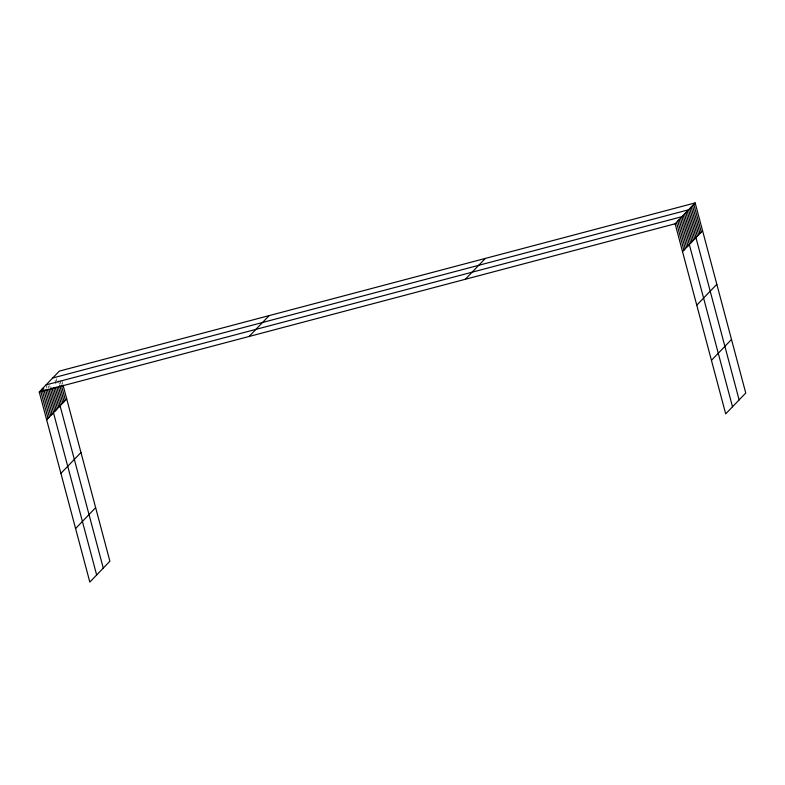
<?xml version="1.0" encoding="UTF-8"?>
<svg xmlns="http://www.w3.org/2000/svg" width="785" height="785" viewBox="0 0 785 785"><rect width="100%" height="100%" fill="white"/><g stroke="black" fill="none" stroke-linecap="round" stroke-linejoin="round"><path stroke-width="0.59" stroke-dasharray="3.92 2.94" d="M61.779 380.391L62.702 383.875M60.141 380.617L61.073 384.091M58.512 380.833L59.434 384.307M56.265 378.723L57.805 384.532M54.94 380.107L56.481 385.906M49.641 385.612L50.26 387.937M48.013 385.827L48.631 388.153M46.374 386.053L46.992 388.369"/><path stroke-width="1.18" d="M63.016 385.033L109.89 561.216L89.833 582.087L39.25 391.98L59.307 371.119L695.167 202.913L745.75 393.02L725.693 413.881L675.11 223.784L695.167 202.913M46.658 419.828L66.715 398.957M60.906 473.375L80.963 452.503M249.081 336.48L269.137 315.609M75.586 528.54L95.642 507.669M465.279 279.293L485.336 258.422M682.518 251.632L702.575 230.761M696.766 305.169L716.823 284.298M711.445 360.344L731.502 339.473M52.683 377.997L688.553 209.801L739.127 399.899M46.07 384.885L681.929 216.689L732.513 406.787M39.25 391.98L675.11 223.784M693.842 204.286L701.25 232.134M692.517 205.67L699.926 233.508M691.192 207.044L698.601 234.892M689.868 208.417L697.286 236.265M687.228 211.175L694.637 239.023M685.904 212.558L693.312 240.396M684.579 213.932L691.987 241.78M683.254 215.306L690.663 243.154M680.566 218.102L687.974 245.95M679.202 219.525L686.61 247.373M677.838 220.948L685.246 248.786M676.474 222.361L683.882 250.209M61.377 385.258L65.391 400.34M59.748 385.474L64.066 401.714M58.424 386.848L62.741 403.088M56.795 387.064L61.416 404.471M55.156 387.28L103.267 568.105M53.527 387.496L58.777 407.229M51.889 387.721L57.452 408.602M50.574 389.095L56.127 409.976M48.935 389.311L54.803 411.36M47.306 389.527L96.653 574.993M45.628 389.792L52.114 414.156M43.342 387.731L50.75 415.569M41.978 389.144L49.386 416.992M40.614 390.567L48.022 418.415"/></g></svg>
